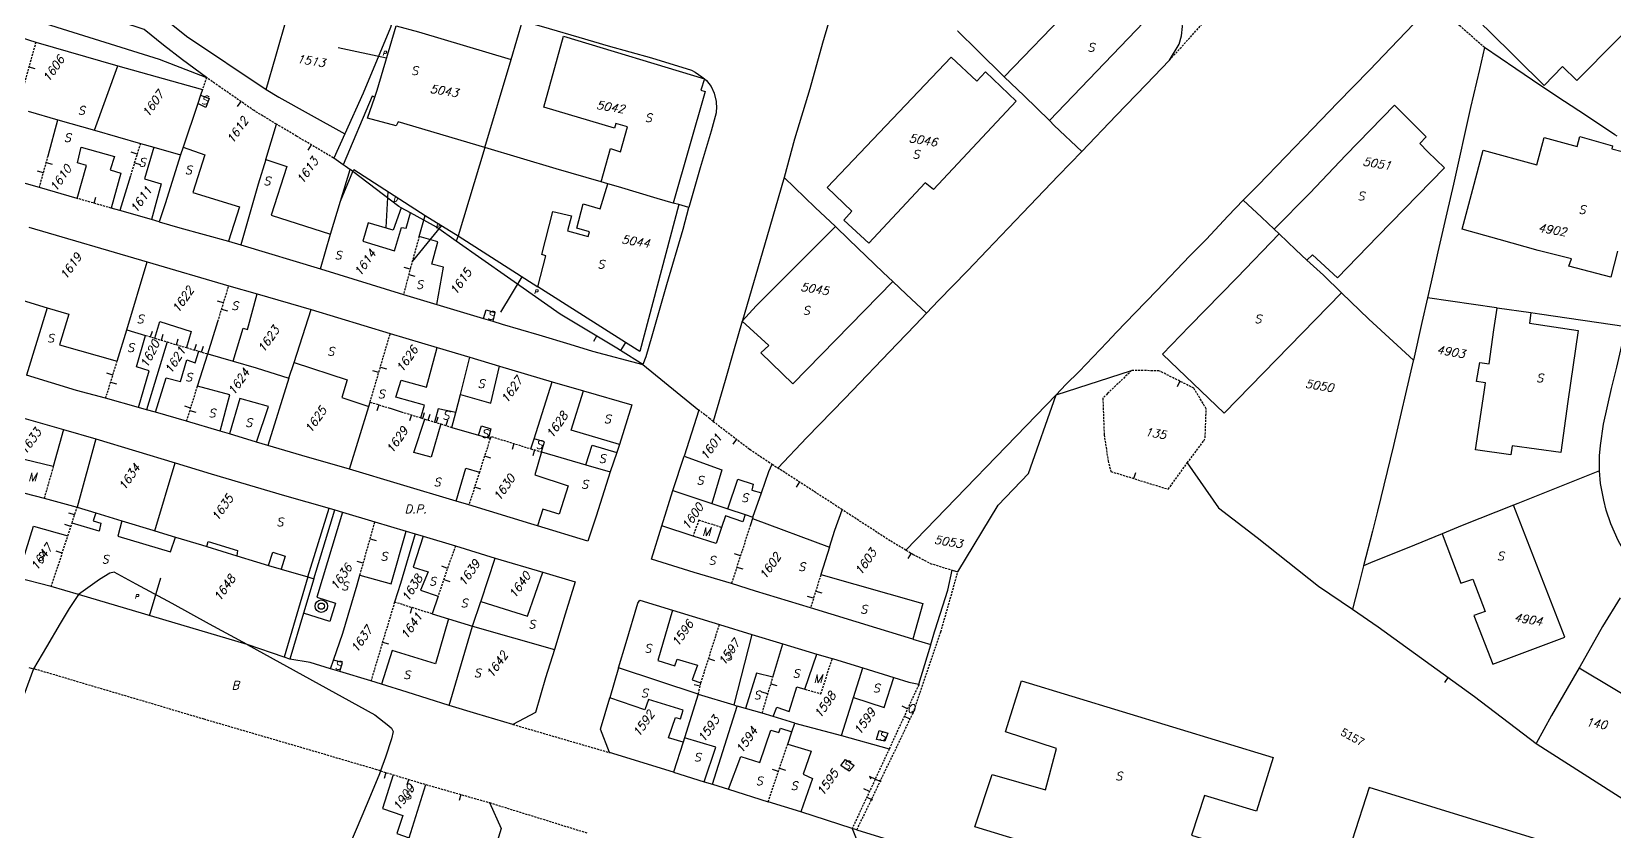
# Model space of a CAD drawing. Extents: x -334462 to -332769, y -29481 to -26664.
# Drawn here: x -333541.5 to -333351.2, y -28601.3 to -28505.1 of the extents above; entities that cross this region are included whole.
import ezdxf
from ezdxf.enums import TextEntityAlignment as Align

# ---------------------------------------------------------------- set-up
doc = ezdxf.new("R2010")
doc.units = 0
doc.header["$MEASUREMENT"] = 0
doc.linetypes.add('HIDDEN', pattern=[0.375, 0.25, -0.125])
for name, color, linetype in [('17', 7, 'CONTINUOUS'), ('18', 7, 'CONTINUOUS'), ('19', 7, 'CONTINUOUS'), ('DP$DIVIDING$LINE', 7, 'CONTINUOUS'), ('EASEMENT$BOUNDA$', 7, 'CONTINUOUS'), ('ENC$$ST$$A$$TEXT', 7, 'CONTINUOUS'), ('ENCRO$$AREA$TEXT', 7, 'CONTINUOUS'), ('ENCROACHED$WALL', 7, 'CONTINUOUS'), ('MAP$SHEET$BOUND$', 7, 'CONTINUOUS'), ('PARCEL$BOUNDARY', 7, 'CONTINUOUS'), ('PARCEL$NUMBER', 7, 'CONTINUOUS'), ('SECTION$$A$', 7, 'CONTINUOUS'), ('STATE', 7, 'CONTINUOUS'), ('STRUC$$FOOTPRINT', 7, 'CONTINUOUS')]:
    doc.layers.add(name, color=color, linetype=linetype)
doc.styles.add('ITALICT', font='ITALICT', dxfattribs={"height": 0.2})
doc.styles.add('TXT', font='TXT', dxfattribs={"height": 0.2})

# ---------------------------------------------------------------- blocks, each defined once
blk = doc.blocks.new('HOOK')
at = {"layer": '19', "color": 7, "linetype": 'Continuous'}
for p, q in [((0, 0.75), (-0.17, 0.5)), ((0, 0), (0, 0.75)), ((0, -0.75), (0, 0)), ((0.17, -0.5), (0, -0.75))]:
    blk.add_line(p, q, dxfattribs=at)
blk = doc.blocks.new('PUIT')
at = {"layer": 'STATE', "color": 7, "linetype": 'Continuous'}
for radius in [1.5, 0.75]:
    blk.add_circle((0, 0), radius, dxfattribs=at)

msp = doc.modelspace()

# ---------------------------------------------------------------- linework, layer by layer
at = {"layer": '17', "color": 5, "linetype": 'Continuous'}
for p, q in [((-333541.84, -28509.35), (-333541.12, -28509.55)), ((-333528.83, -28519.82), (-333529.55, -28519.6)), ((-333540.1, -28522.08), (-333540.82, -28521.88)), ((-333539.75, -28520.82), (-333539.03, -28521.02)), ((-333529.15, -28520.87), (-333528.43, -28521.08)), ((-333496, -28533.66), (-333496.72, -28533.48)), ((-333496.16, -28534.31), (-333495.44, -28534.5)), ((-333518.44, -28537.73), (-333519.15, -28537.51)), ((-333518.66, -28538.46), (-333517.95, -28538.69)), ((-333531.75, -28546.4), (-333532.47, -28546.17)), ((-333499.76, -28546.08), (-333500.48, -28545.87)), ((-333499.57, -28545.44), (-333498.85, -28545.66)), ((-333532.02, -28547.24), (-333531.3, -28547.47)), ((-333522.39, -28550.36), (-333523.1, -28550.13)), ((-333522.48, -28550.65), (-333521.76, -28550.87)), ((-333500.81, -28566.09), (-333500.09, -28566.29)), ((-333501.63, -28569.01), (-333502.35, -28568.8)), ((-333491.48, -28569.64), (-333492.19, -28569.39)), ((-333456.27, -28568.14), (-333456.98, -28567.91)), ((-333456.7, -28569.48), (-333455.99, -28569.71)), ((-333491.93, -28570.96), (-333491.22, -28571.2)), ((-333447.47, -28573.24), (-333448.19, -28573.02)), ((-333447.2, -28572.37), (-333446.49, -28572.59)), ((-333460.09, -28580.48), (-333459.37, -28580.71)), ((-333461.11, -28583.81), (-333461.84, -28583.64)), ((-333452.96, -28584.74), (-333453.68, -28584.52)), ((-333452.6, -28583.52), (-333451.88, -28583.73)), ((-333451.69, -28594.07), (-333452.41, -28593.83)), ((-333451.56, -28593.67), (-333450.85, -28593.91))]:
    msp.add_line(p, q, dxfattribs=at)
at = {"layer": '17', "color": 1, "linetype": 'Continuous'}
for p, q in [((-333473.56, -28541.71), (-333473.95, -28542.35)), ((-333536.34, -28563.22), (-333537.05, -28562.99)), ((-333536.79, -28564.61), (-333537.51, -28564.38))]:
    msp.add_line(p, q, dxfattribs=at)
at = {"layer": '17', "color": 30, "linetype": 'Continuous'}
msp.add_line((-333371.15, -28582.74), (-333371.59, -28583.35), dxfattribs=at)
at = {"layer": '18', "color": 1, "linetype": 'Continuous'}
for p, q in [((-333516.35, -28513.5), (-333516.78, -28514.12)), ((-333507.91, -28518.7), (-333508.29, -28519.35)), ((-333533.99, -28525.74), (-333533.79, -28525.02)), ((-333527.2, -28541.81), (-333526.98, -28541.1)), ((-333525.91, -28542.21), (-333525.69, -28541.49)), ((-333524.09, -28542.75), (-333523.88, -28542.03)), ((-333521.91, -28543.39), (-333521.7, -28542.67)), ((-333521.07, -28543.63), (-333520.86, -28542.92)), ((-333499.75, -28549.97), (-333499.98, -28550.69)), ((-333495.83, -28551.19), (-333496.05, -28551.9)), ((-333494.47, -28551.61), (-333494.25, -28550.89)), ((-333493.82, -28551.81), (-333493.6, -28551.09)), ((-333492.83, -28552.12), (-333492.61, -28551.4)), ((-333491.66, -28552.48), (-333491.44, -28551.76)), ((-333456.73, -28554.1), (-333457.19, -28554.7)), ((-333487.03, -28556.11), (-333486.32, -28556.34)), ((-333483.5, -28554.64), (-333483.72, -28555.36)), ((-333481.04, -28555.39), (-333481.25, -28556.11)), ((-333488.23, -28559.85), (-333487.51, -28560.08)), ((-333449.17, -28559.25), (-333449.58, -28559.88)), ((-333537.84, -28567.83), (-333538.56, -28567.59)), ((-333435.74, -28567.8), (-333436.12, -28568.45)), ((-333495.77, -28574.35), (-333495.99, -28575.07)), ((-333499.32, -28578.51), (-333498.6, -28578.73)), ((-333436.15, -28586.52), (-333436.83, -28586.2)), ((-333436.56, -28587.42), (-333435.88, -28587.73)), ((-333498.91, -28594.18), (-333499.13, -28594.9)), ((-333496.19, -28595.01), (-333496.4, -28595.72)), ((-333440.75, -28596.46), (-333441.43, -28596.15)), ((-333489.88, -28596.83), (-333490.09, -28597.56)), ((-333441.07, -28597.16), (-333440.39, -28597.48))]:
    msp.add_line(p, q, dxfattribs=at)
at = {"layer": '18', "color": 2, "linetype": 'Continuous'}
for p, q in [((-333403.4, -28547.14), (-333403.74, -28547.81)), ((-333408.95, -28558.84), (-333408.72, -28558.12))]:
    msp.add_line(p, q, dxfattribs=at)
at = {"layer": 'DP$DIVIDING$LINE', "color": 30, "linetype": 'HIDDEN'}
for p, q in [((-333404.66, -28508.53), (-333391.36, -28493.85)), ((-333483.63, -28588.4), (-333472.02, -28591.79)), ((-333486.45, -28597.81), (-333474.7, -28601.45))]:
    msp.add_line(p, q, dxfattribs=at)
at = {"layer": 'EASEMENT$BOUNDA$', "color": 3, "linetype": 'HIDDEN'}
msp.add_line((-333538.91, -28557.39), (-333540.01, -28561.21), dxfattribs=at)
for points in [[(-333458.53, -28564.72), (-333461.28, -28563.85), (-333461.95, -28565.76)], [(-333442.25, -28601.07), (-333435.5, -28587.03), (-333433.32, -28580.67), (-333432.16, -28577.28), (-333430.52, -28571.53), (-333430.13, -28570.04)], [(-333448.52, -28584.17), (-333446.58, -28584.71), (-333445.22, -28580.48)], [(-333499.54, -28593.98), (-333499.99, -28593.85), (-333520.76, -28587.78), (-333541.31, -28581.7)]]:
    msp.add_lwpolyline(points, dxfattribs=at)
at = {"layer": 'ENC$$ST$$A$$TEXT', "color": 1, "linetype": 'Continuous'}
for p, q in [((-333498.68, -28524.31), (-333498.92, -28528.67)), ((-333527.33, -28575.33), (-333525.99, -28570.79))]:
    msp.add_line(p, q, dxfattribs=at)
at = {"layer": 'ENCRO$$AREA$TEXT', "color": 5, "linetype": 'Continuous'}
for p, q in [((-333498.82, -28508.28), (-333504.63, -28507.03)), ((-333492.2, -28528.42), (-333495.76, -28532.76)), ((-333482.55, -28534.57), (-333485.14, -28538.83))]:
    msp.add_line(p, q, dxfattribs=at)
at = {"layer": 'ENCROACHED$WALL', "color": 5, "linetype": 'Continuous'}
for p, q in [((-333494.17, -28527.21), (-333490.23, -28529.64)), ((-333490.23, -28529.64), (-333480.63, -28535.79)), ((-333470.1, -28542.47), (-333470.68, -28543.45))]:
    msp.add_line(p, q, dxfattribs=at)
msp.add_lwpolyline([(-333500.25, -28512.97), (-333500.54, -28512.86), (-333504.03, -28521.12)], dxfattribs=at)
at = {"layer": 'MAP$SHEET$BOUND$', "color": 6, "linetype": 'Continuous'}
for p, q in [((-333468.02, -28545.13), (-333461.25, -28550.6)), ((-333442.81, -28600.9), (-333438.08, -28612.87))]:
    msp.add_line(p, q, dxfattribs=at)
msp.add_lwpolyline([(-333666.74, -28443.31), (-333630.64, -28454.35), (-333555.28, -28475.5), (-333556.29, -28478.77), (-333561.97, -28497.2), (-333559.42, -28498), (-333526.19, -28508.41), (-333520.49, -28510.61)], dxfattribs=at)
at = {"layer": 'PARCEL$BOUNDARY', "color": 7, "linetype": 'Continuous'}
for p, q in [((-333483.82, -28508.45), (-333482.49, -28503.79)), ((-333544.79, -28505.18), (-333541.01, -28506.36)), ((-333541.01, -28506.36), (-333531.13, -28509.23)), ((-333487, -28519.03), (-333483.82, -28508.45)), ((-333533.95, -28516.93), (-333531.13, -28509.23)), ((-333531.13, -28509.23), (-333520.95, -28512.04)), ((-333520.95, -28512.04), (-333521.19, -28512.75)), ((-333521.53, -28513.75), (-333523.29, -28519.01)), ((-333521.19, -28512.75), (-333521.53, -28513.75)), ((-333541.95, -28514.66), (-333538.35, -28515.71)), ((-333539.53, -28520.02), (-333538.35, -28515.71)), ((-333538.35, -28515.71), (-333533.95, -28516.93)), ((-333513.36, -28520.49), (-333512.08, -28516.22)), ((-333533.95, -28516.93), (-333528.44, -28518.54)), ((-333503.85, -28517.38), (-333505.15, -28520.33)), ((-333528.44, -28518.54), (-333526.81, -28519)), ((-333526.81, -28519), (-333523.6, -28519.92)), ((-333523.29, -28519.01), (-333523.6, -28519.92)), ((-333487, -28519.03), (-333490.23, -28529.64)), ((-333504.38, -28525.5), (-333503.22, -28521.69)), ((-333540.59, -28523.86), (-333544.99, -28522.6)), ((-333529.63, -28522.46), (-333530.89, -28526.62)), ((-333472.2, -28523.41), (-333473.01, -28523.18)), ((-333536.03, -28525.16), (-333540.59, -28523.86)), ((-333505.55, -28529.46), (-333504.38, -28525.5)), ((-333463.69, -28525.9), (-333464.35, -28525.72)), ((-333530.89, -28526.62), (-333531.96, -28526.32)), ((-333527.09, -28527.7), (-333530.89, -28526.62)), ((-333494.36, -28527.76), (-333495.95, -28526.88)), ((-333462.49, -28526.23), (-333463.69, -28525.9)), ((-333541.85, -28528.61), (-333527.61, -28532.77)), ((-333526.18, -28527.96), (-333527.09, -28527.7)), ((-333506.79, -28533.61), (-333505.55, -28529.46)), ((-333494.9, -28529.72), (-333494.36, -28527.76)), ((-333391.46, -28529.43), (-333392.05, -28528.87)), ((-333517.84, -28530.31), (-333516.35, -28530.72)), ((-333516.35, -28530.72), (-333506.79, -28533.61)), ((-333490.23, -28529.64), (-333490.45, -28530.28)), ((-333530.05, -28540.94), (-333527.61, -28532.77)), ((-333527.61, -28532.77), (-333517.8, -28535.66)), ((-333506.79, -28533.61), (-333496.78, -28536.7)), ((-333517.8, -28535.66), (-333514.38, -28536.64)), ((-333514.38, -28536.64), (-333507.9, -28538.5)), ((-333496.78, -28536.7), (-333492.78, -28537.9)), ((-333542.67, -28537.38), (-333539.64, -28538.32)), ((-333539.64, -28538.32), (-333542.12, -28546.42)), ((-333509.95, -28544.88), (-333507.9, -28538.5)), ((-333507.9, -28538.5), (-333498.38, -28541.4)), ((-333492.78, -28537.9), (-333487.15, -28539.6)), ((-333361.18, -28538.93), (-333365.25, -28538.34)), ((-333531.22, -28544.71), (-333530.05, -28540.94)), ((-333530.05, -28540.94), (-333527.82, -28541.62)), ((-333520.33, -28543.85), (-333519.12, -28539.94)), ((-333487.15, -28539.6), (-333486.04, -28539.93)), ((-333525.2, -28542.42), (-333527.69, -28550.56)), ((-333498.38, -28541.4), (-333492.72, -28543.08)), ((-333521.56, -28547.74), (-333520.33, -28543.85)), ((-333520.33, -28543.85), (-333517.27, -28544.74)), ((-333492.72, -28543.08), (-333488.81, -28544.24)), ((-333489.95, -28548.73), (-333488.81, -28544.24)), ((-333488.81, -28544.24), (-333485.23, -28545.32)), ((-333510.57, -28546.78), (-333509.95, -28544.88)), ((-333485.23, -28545.32), (-333478.91, -28547.21)), ((-333510.57, -28546.78), (-333513.12, -28554.85)), ((-333481.09, -28554.05), (-333478.91, -28547.21)), ((-333478.91, -28547.21), (-333475.12, -28548.31)), ((-333528.68, -28550.29), (-333532.62, -28549.19)), ((-333527.69, -28550.56), (-333528.68, -28550.29)), ((-333503.3, -28557.71), (-333500.96, -28550.16)), ((-333500.96, -28550.16), (-333500.81, -28549.65)), ((-333498.4, -28550.39), (-333497.06, -28550.81)), ((-333490.51, -28550.9), (-333489.95, -28548.73)), ((-333418.27, -28548.77), (-333436.35, -28567.45)), ((-333543.58, -28551.26), (-333537.67, -28552.95)), ((-333526.6, -28550.87), (-333527.69, -28550.56)), ((-333522.88, -28551.92), (-333526.6, -28550.87)), ((-333518.84, -28553.13), (-333522.88, -28551.92)), ((-333490.96, -28552.69), (-333490.51, -28550.9)), ((-333461.25, -28550.6), (-333463.04, -28556.14)), ((-333537.67, -28552.95), (-333533.78, -28554.06)), ((-333533.78, -28554.06), (-333536.03, -28562.27)), ((-333533.78, -28554.06), (-333524.27, -28556.96)), ((-333517.72, -28553.47), (-333518.84, -28553.13)), ((-333514.47, -28554.45), (-333517.72, -28553.47)), ((-333490.96, -28552.69), (-333487.75, -28553.62)), ((-333487.75, -28553.62), (-333486.56, -28553.96)), ((-333486.56, -28553.96), (-333486.36, -28554.02)), ((-333481.48, -28555.26), (-333481.09, -28554.05)), ((-333513.12, -28554.85), (-333514.47, -28554.45)), ((-333480.18, -28555.64), (-333474.86, -28557.19)), ((-333471.12, -28555.7), (-333471.94, -28558.04)), ((-333470.82, -28554.73), (-333471.12, -28555.7)), ((-333464.38, -28560.28), (-333463.04, -28556.14)), ((-333526.69, -28565.13), (-333524.27, -28556.96)), ((-333474.86, -28557.19), (-333471.94, -28558.04)), ((-333543.56, -28560.26), (-333540.01, -28561.21)), ((-333540.01, -28561.21), (-333536.03, -28562.27)), ((-333488.92, -28562), (-333490.44, -28561.55)), ((-333465.71, -28564.53), (-333464.38, -28560.28)), ((-333464.38, -28560.28), (-333459.71, -28561.84)), ((-333459.71, -28561.84), (-333457.77, -28562.49)), ((-333454.76, -28563.49), (-333453.74, -28560.56)), ((-333536.03, -28562.27), (-333533.8, -28562.95)), ((-333533.8, -28562.95), (-333530.67, -28563.91)), ((-333507.59, -28570.88), (-333505.04, -28562.59)), ((-333505.74, -28562.39), (-333505.04, -28562.59)), ((-333505.04, -28562.59), (-333504.12, -28562.87)), ((-333504.12, -28562.87), (-333500.23, -28564.06)), ((-333457.77, -28562.49), (-333455.71, -28563.18)), ((-333455.71, -28563.18), (-333454.76, -28563.49)), ((-333454.82, -28563.65), (-333455.06, -28564.42)), ((-333454.76, -28563.49), (-333454.82, -28563.65)), ((-333526.69, -28565.13), (-333524.23, -28565.87)), ((-333500.23, -28564.06), (-333496.45, -28565.17)), ((-333496.45, -28565.17), (-333495.37, -28565.49)), ((-333495.37, -28565.49), (-333494.43, -28565.77)), ((-333520.44, -28567.01), (-333516.82, -28568.14)), ((-333494.43, -28565.77), (-333490.55, -28566.92)), ((-333490.55, -28566.92), (-333485.76, -28568.41)), ((-333445.55, -28567.08), (-333446.58, -28570.37)), ((-333513.03, -28569.29), (-333511.49, -28569.74)), ((-333485.76, -28568.41), (-333480.05, -28570.1)), ((-333539.15, -28571.81), (-333543.2, -28570.77)), ((-333511.49, -28569.74), (-333508.31, -28570.67)), ((-333507.59, -28570.88), (-333508.83, -28575.03)), ((-333508.31, -28570.67), (-333507.59, -28570.88)), ((-333535.88, -28572.79), (-333539.15, -28571.81)), ((-333492.63, -28573), (-333493.35, -28575.11)), ((-333508.83, -28575.03), (-333510.48, -28580.54)), ((-333493.35, -28575.11), (-333491.37, -28575.72)), ((-333488.49, -28576.6), (-333487.48, -28573.63)), ((-333464.45, -28574.66), (-333458.79, -28576.39)), ((-333491.37, -28575.72), (-333488.49, -28576.6)), ((-333488.49, -28576.6), (-333478.64, -28579.41)), ((-333458.79, -28576.39), (-333454.88, -28577.59)), ((-333511.15, -28580.31), (-333515.6, -28578.8)), ((-333454.88, -28577.59), (-333451.18, -28578.73)), ((-333452.37, -28582.73), (-333451.18, -28578.73)), ((-333451.18, -28578.73), (-333447.07, -28579.94)), ((-333435.52, -28578.15), (-333433.38, -28578.81)), ((-333510.48, -28580.54), (-333511.15, -28580.31)), ((-333505.57, -28581.71), (-333505.2, -28580.67)), ((-333541.86, -28581.55), (-333541.31, -28581.7)), ((-333504.45, -28582.05), (-333505.57, -28581.71)), ((-333500.7, -28583.18), (-333504.45, -28582.05)), ((-333470.91, -28581.61), (-333471.99, -28585.21)), ((-333461.34, -28584.75), (-333470.91, -28581.61)), ((-333442.67, -28585.17), (-333441.55, -28581.59)), ((-333441.55, -28581.59), (-333437.83, -28582.75)), ((-333499.44, -28583.58), (-333500.7, -28583.18)), ((-333461.34, -28584.75), (-333463.01, -28590.01)), ((-333461.34, -28584.75), (-333457.07, -28586.05)), ((-333459.64, -28595.59), (-333456.65, -28586.19)), ((-333457.07, -28586.05), (-333456.65, -28586.19)), ((-333455.64, -28586.48), (-333456.65, -28586.19)), ((-333453.65, -28587.06), (-333455.64, -28586.48)), ((-333444.09, -28589.72), (-333442.67, -28585.17)), ((-333452.32, -28587.46), (-333453.65, -28587.06)), ((-333449.72, -28588.24), (-333452.32, -28587.46)), ((-333450.07, -28589.29), (-333449.72, -28588.24)), ((-333449.72, -28588.24), (-333444.09, -28589.72)), ((-333463.01, -28590.01), (-333463.17, -28590.53)), ((-333450.58, -28590.76), (-333450.07, -28589.29)), ((-333444.09, -28589.72), (-333438.37, -28591.34)), ((-333464.32, -28594.13), (-333472.02, -28591.79)), ((-333463.17, -28590.53), (-333464.32, -28594.13)), ((-333464.32, -28594.13), (-333460.64, -28595.32)), ((-333496.11, -28602.03), (-333494.1, -28595.63)), ((-333460.64, -28595.32), (-333459.64, -28595.59)), ((-333459.64, -28595.59), (-333457.7, -28596.19)), ((-333457.7, -28596.19), (-333452.91, -28597.7)), ((-333448.99, -28598.91), (-333452.91, -28597.7)), ((-333442.81, -28600.9), (-333448.99, -28598.91)), ((-333442.25, -28601.07), (-333442.81, -28600.9))]:
    msp.add_line(p, q, dxfattribs=at)
at = {"layer": 'PARCEL$BOUNDARY', "color": 2, "linetype": 'HIDDEN'}
for p, q in [((-333541.01, -28506.36), (-333543.22, -28514.28)), ((-333520.49, -28510.61), (-333520.95, -28512.04)), ((-333540.59, -28523.86), (-333539.53, -28520.02)), ((-333528.44, -28518.54), (-333529.63, -28522.46)), ((-333531.96, -28526.32), (-333536.03, -28525.16)), ((-333519.12, -28539.94), (-333517.8, -28535.66)), ((-333527.82, -28541.62), (-333526.69, -28541.97)), ((-333526.69, -28541.97), (-333525.2, -28542.42)), ((-333525.2, -28542.42), (-333522.88, -28543.1)), ((-333500.81, -28549.65), (-333498.38, -28541.4)), ((-333532.62, -28549.19), (-333531.22, -28544.71)), ((-333522.88, -28543.1), (-333521.4, -28543.54)), ((-333521.4, -28543.54), (-333520.33, -28543.85)), ((-333522.88, -28551.92), (-333521.56, -28547.74)), ((-333500.81, -28549.65), (-333498.4, -28550.39)), ((-333497.06, -28550.81), (-333494.7, -28551.54)), ((-333494.7, -28551.54), (-333494.21, -28551.69)), ((-333494.21, -28551.69), (-333493.08, -28552.04)), ((-333493.08, -28552.04), (-333492.3, -28552.28)), ((-333492.3, -28552.28), (-333490.96, -28552.69)), ((-333486.36, -28554.02), (-333487.66, -28558.08)), ((-333481.48, -28555.26), (-333480.18, -28555.64)), ((-333487.66, -28558.08), (-333488.92, -28562)), ((-333536.66, -28564.2), (-333536.03, -28562.27)), ((-333539.15, -28571.81), (-333537.15, -28565.71)), ((-333537.15, -28565.71), (-333536.66, -28564.2)), ((-333501.33, -28567.94), (-333500.23, -28564.06)), ((-333455.06, -28564.42), (-333457.34, -28571.46)), ((-333490.55, -28566.92), (-333492.63, -28573)), ((-333502.03, -28570.44), (-333501.33, -28567.94)), ((-333493.35, -28575.11), (-333497.86, -28573.7)), ((-333461.02, -28583.41), (-333458.79, -28576.39)), ((-333453.65, -28587.06), (-333452.37, -28582.73)), ((-333461.34, -28584.75), (-333461.02, -28583.41)), ((-333452.91, -28597.7), (-333450.58, -28590.76)), ((-333499.54, -28593.98), (-333498.05, -28594.45)), ((-333498.05, -28594.45), (-333494.1, -28595.63)), ((-333494.1, -28595.63), (-333486.45, -28597.81))]:
    msp.add_line(p, q, dxfattribs=at)
at = {"layer": 'PARCEL$BOUNDARY', "color": 7, "linetype": 'Continuous'}
for points in [[(-333442.46, -28493.13), (-333442.51, -28493.28), (-333443.12, -28495.34), (-333444.74, -28500.87), (-333446.38, -28506.47), (-333447.93, -28511.98), (-333449.77, -28518.04), (-333451, -28522.66)], [(-333532.22, -28498.22), (-333527.59, -28501.86), (-333522.9, -28505.66), (-333513.3, -28512.04)], [(-333513.3, -28512.04), (-333512.14, -28508.07), (-333510.74, -28503.18), (-333509.87, -28500.11)], [(-333404.66, -28508.53), (-333403.49, -28506.62), (-333403.23, -28505.62), (-333403.11, -28504.47), (-333403.24, -28503.2), (-333403.48, -28502.29), (-333403.84, -28501.49), (-333404.53, -28500.58)], [(-333372.88, -28501.68), (-333375.31, -28504.21), (-333378.05, -28507.03), (-333380.59, -28509.72), (-333384.46, -28513.67), (-333387.42, -28516.75), (-333390.65, -28520.1), (-333393.99, -28523.56), (-333395.81, -28525.38)], [(-333520.49, -28510.61), (-333523.39, -28508.51), (-333525.65, -28506.74), (-333527.98, -28504.85), (-333530.77, -28503.91), (-333533.55, -28503.12)], [(-333498.08, -28503.63), (-333498.35, -28504.6), (-333501.66, -28512.5), (-333503.85, -28517.38)], [(-333482.49, -28503.79), (-333479.27, -28504.72), (-333475.72, -28505.75), (-333472.16, -28506.79), (-333466.97, -28508.27), (-333462.13, -28509.74), (-333461.7, -28509.96), (-333460.91, -28510.52), (-333460.6, -28510.76)], [(-333424.53, -28510.52), (-333427.76, -28507.39), (-333430.13, -28505.06), (-333430.16, -28505.03)], [(-333415.2, -28519.53), (-333411.08, -28515.2), (-333407.46, -28511.47), (-333404.66, -28508.53)], [(-333366.78, -28507.02), (-333367.38, -28509.67), (-333368.44, -28514.23), (-333370.48, -28523.43), (-333371.29, -28526.89), (-333372.37, -28531.59), (-333373.19, -28535.18), (-333373.62, -28537.11)], [(-333350.82, -28517.68), (-333351.09, -28517.5), (-333354.64, -28515.13), (-333357.14, -28513.49), (-333360, -28511.61), (-333363.01, -28509.56), (-333366.78, -28507.02)], [(-333419.11, -28515.8), (-333422.15, -28512.84), (-333424.53, -28510.52)], [(-333513.3, -28512.04), (-333511.79, -28512.98), (-333508.27, -28514.96), (-333503.85, -28517.38)], [(-333460.6, -28510.76), (-333460.36, -28510.96), (-333459.8, -28511.7), (-333459.44, -28512.52), (-333459.19, -28513.52), (-333459.14, -28514.36), (-333459.17, -28514.62), (-333459.19, -28514.86), (-333459.78, -28517.06), (-333461.12, -28521.47), (-333462.49, -28526.23)], [(-333415.2, -28519.53), (-333418.51, -28516.39), (-333419.11, -28515.8)], [(-333523.6, -28519.92), (-333525.47, -28525.79), (-333526.18, -28527.96)], [(-333473.01, -28523.18), (-333478.41, -28521.61), (-333487, -28519.03)], [(-333415.2, -28519.53), (-333418.02, -28522.42), (-333421.46, -28526.02), (-333424.05, -28528.75), (-333426.59, -28531.38), (-333428.97, -28533.87), (-333432.43, -28537.45), (-333433.88, -28538.95)], [(-333513.36, -28520.49), (-333514.25, -28523.44), (-333516.35, -28530.72)], [(-333497.07, -28526.27), (-333497.35, -28526.11), (-333502.9, -28521.92)], [(-333464.35, -28525.72), (-333466.28, -28525.18), (-333470.92, -28523.78), (-333472.2, -28523.41)], [(-333451, -28522.66), (-333453.09, -28529.8), (-333456.02, -28539.82), (-333456.05, -28539.91)], [(-333451, -28522.66), (-333447.26, -28526.24), (-333444.84, -28528.54)], [(-333395.81, -28525.38), (-333397.61, -28527.26), (-333400.25, -28530.08), (-333402.23, -28532.05), (-333406.18, -28536.23), (-333408.78, -28538.92), (-333411.02, -28541.23), (-333412.15, -28542.43), (-333415.53, -28545.97), (-333417.11, -28547.54), (-333418.27, -28548.77)], [(-333392.05, -28528.87), (-333393.59, -28527.41), (-333395.81, -28525.38)], [(-333462.49, -28526.23), (-333462.51, -28526.3), (-333463.2, -28528.9), (-333465.14, -28535.53), (-333466.93, -28541.72), (-333467.63, -28544.19), (-333468.02, -28545.13)], [(-333526.18, -28527.96), (-333523.69, -28528.68), (-333517.84, -28530.31)], [(-333444.84, -28528.54), (-333443.22, -28530.08), (-333439.09, -28534.08), (-333437.94, -28535.15)], [(-333388.15, -28532.59), (-333389.45, -28531.33), (-333391.46, -28529.43)], [(-333383.97, -28536.49), (-333386.14, -28534.39), (-333388.15, -28532.59)], [(-333437.94, -28535.15), (-333436.32, -28536.67), (-333433.88, -28538.95)], [(-333375.32, -28544.62), (-333380.68, -28539.67), (-333383.97, -28536.49)], [(-333373.62, -28537.11), (-333374.3, -28540.08), (-333375.32, -28544.62)], [(-333365.25, -28538.34), (-333365.31, -28538.33), (-333373.62, -28537.11)], [(-333451.75, -28557.58), (-333448.28, -28553.9), (-333443.72, -28549.2), (-333437.4, -28542.63), (-333435.22, -28540.34), (-333433.88, -28538.95)], [(-333349.72, -28540.61), (-333360.17, -28539.08), (-333361.18, -28538.93)], [(-333486.04, -28539.93), (-333484.93, -28540.27), (-333480.5, -28541.54), (-333476.79, -28542.68), (-333474.07, -28543.51), (-333468.02, -28545.13)], [(-333456.05, -28539.91), (-333457.09, -28543.54), (-333458.09, -28547.04), (-333459.54, -28551.96)], [(-333352.94, -28557.93), (-333352.93, -28556.1), (-333352.81, -28554.87), (-333352.44, -28552.3), (-333351.48, -28548.03), (-333350.87, -28545.43), (-333349.72, -28540.61)], [(-333517.27, -28544.74), (-333514.53, -28545.53), (-333510.57, -28546.78)], [(-333375.32, -28544.62), (-333375.33, -28544.67), (-333377.72, -28554.85), (-333379.62, -28562.77), (-333380.23, -28565.15), (-333381.32, -28569.33)], [(-333532.62, -28549.19), (-333536.11, -28548.25), (-333542.12, -28546.42)], [(-333475.12, -28548.31), (-333469.34, -28549.99), (-333470.82, -28554.73)], [(-333503.3, -28557.71), (-333509.02, -28556.06), (-333513.12, -28554.85)], [(-333524.27, -28556.96), (-333519.92, -28558.27), (-333511.09, -28560.87), (-333505.74, -28562.39)], [(-333490.44, -28561.55), (-333497.16, -28559.56), (-333503.3, -28557.71)], [(-333471.94, -28558.04), (-333473.6, -28563.37), (-333474.61, -28566.38), (-333480.68, -28564.53)], [(-333453.74, -28560.56), (-333452.85, -28557.98), (-333452.46, -28557.11)], [(-333352.94, -28557.93), (-333362.78, -28561.85), (-333363.29, -28562.05)], [(-333347.55, -28571.01), (-333348.74, -28569.44), (-333349.95, -28567.64), (-333350.7, -28566.3), (-333351.57, -28564.27), (-333352.13, -28562.66), (-333352.41, -28561.43), (-333352.82, -28559.44), (-333352.94, -28557.93)], [(-333480.68, -28564.53), (-333481.46, -28564.29), (-333488.92, -28562)], [(-333445.55, -28567.08), (-333444.91, -28565.05), (-333444.02, -28562.59)], [(-333363.29, -28562.05), (-333369.44, -28564.5), (-333371.88, -28565.49)], [(-333530.67, -28563.91), (-333526.92, -28565.06), (-333526.69, -28565.13)], [(-333495.37, -28565.49), (-333497.16, -28571.47), (-333497.86, -28573.7)], [(-333457.34, -28571.46), (-333461.82, -28570.15), (-333466.96, -28568.54), (-333465.71, -28564.53)], [(-333371.88, -28565.49), (-333376.09, -28567.21), (-333380.21, -28568.86), (-333381.32, -28569.33)], [(-333524.23, -28565.87), (-333521.07, -28566.82), (-333520.44, -28567.01)], [(-333516.82, -28568.14), (-333514.46, -28568.87), (-333513.03, -28569.29)], [(-333487.48, -28573.63), (-333487.44, -28573.53), (-333485.76, -28568.41)], [(-333381.32, -28569.33), (-333382.01, -28572.08), (-333382.66, -28574.56)], [(-333515.6, -28578.8), (-333520.13, -28576.36), (-333524.62, -28573.88), (-333528.96, -28571.53), (-333531.58, -28570.1), (-333532.12, -28570.2), (-333533.35, -28570.97), (-333535.88, -28572.79)], [(-333505.2, -28580.67), (-333504.08, -28577.44), (-333502.36, -28571.6), (-333502.03, -28570.44)], [(-333480.05, -28570.1), (-333476.16, -28571.26), (-333477.36, -28575.15), (-333478.64, -28579.41)], [(-333535.88, -28572.79), (-333536.99, -28574.48), (-333538.08, -28576.28), (-333539.72, -28579.08), (-333541.31, -28581.7)], [(-333447.83, -28574.38), (-333454.47, -28572.38), (-333457.34, -28571.46)], [(-333350.44, -28573.18), (-333352.59, -28576.64), (-333355.3, -28581.46), (-333355.39, -28581.61)], [(-333470.91, -28581.61), (-333470, -28578.54), (-333468.59, -28573.84), (-333468.37, -28573.46), (-333464.45, -28574.66)], [(-333435.52, -28578.15), (-333439.87, -28576.83), (-333447.83, -28574.38)], [(-333491.3, -28586.11), (-333489.22, -28579.04), (-333488.49, -28576.6)], [(-333515.6, -28578.8), (-333500.24, -28587.24), (-333498.57, -28588.56), (-333498.22, -28588.85), (-333498.04, -28589.24), (-333498.22, -28590.14), (-333498.95, -28592.34), (-333499.54, -28593.98)], [(-333505.57, -28581.71), (-333508.03, -28580.96), (-333510.48, -28580.54)], [(-333478.64, -28579.41), (-333479.71, -28582.81), (-333480.91, -28586.97), (-333483.63, -28588.4)], [(-333447.07, -28579.94), (-333445.23, -28580.48), (-333445.22, -28580.48)], [(-333445.22, -28580.48), (-333445.07, -28580.53), (-333441.55, -28581.59)], [(-333541.31, -28581.7), (-333543.35, -28587.28), (-333544.89, -28591.36)], [(-333437.83, -28582.75), (-333435.99, -28583.33), (-333434.8, -28583.56)], [(-333355.39, -28581.61), (-333358.7, -28587.35), (-333360.54, -28590.69)], [(-333491.3, -28586.11), (-333496.33, -28584.54), (-333499.44, -28583.58)], [(-333483.63, -28588.4), (-333487.95, -28587.12), (-333491.3, -28586.11)], [(-333472.02, -28591.79), (-333473.08, -28588.96), (-333471.99, -28585.21)], [(-333499.54, -28593.98), (-333499.68, -28594.35), (-333500.74, -28596.93), (-333501.8, -28599.44), (-333503.41, -28603.2)], [(-333486.45, -28597.81), (-333485.03, -28600.91), (-333486.14, -28604.43), (-333487.24, -28608.16)], [(-333442.25, -28601.07), (-333422.63, -28607.12), (-333393.19, -28616.3), (-333363.22, -28625.51), (-333359.55, -28626.6)]]:
    msp.add_lwpolyline(points, dxfattribs=at)
at = {"layer": 'PARCEL$BOUNDARY', "color": 2, "linetype": 'HIDDEN'}
for points in [[(-333366.78, -28507.02), (-333369.71, -28504.44), (-333372.04, -28502.38), (-333372.88, -28501.68)], [(-333494.9, -28529.72), (-333495.94, -28533.45), (-333496.78, -28536.7)], [(-333402.52, -28556.96), (-333400.51, -28554.29), (-333400.37, -28553.91), (-333400.24, -28550.44), (-333401.73, -28547.97), (-333405.93, -28545.88), (-333409.21, -28545.85)], [(-333486.36, -28554.02), (-333486.2, -28553.8), (-333481.48, -28555.26)], [(-333446.58, -28570.37), (-333446.6, -28570.44), (-333447.83, -28574.38)], [(-333497.86, -28573.7), (-333499.37, -28578.7), (-333500.7, -28583.18)]]:
    msp.add_lwpolyline(points, dxfattribs=at)
at = {"layer": 'SECTION$$A$', "color": 7, "linetype": 'Continuous'}
for p, q in [((-333504.03, -28521.12), (-333505.15, -28520.33)), ((-333502.9, -28521.92), (-333503.22, -28521.69)), ((-333495.95, -28526.88), (-333497.07, -28526.27)), ((-333468.02, -28545.13), (-333470.68, -28543.45)), ((-333418.27, -28548.77), (-333409.21, -28545.85)), ((-333430.81, -28569.86), (-333430.13, -28570.04))]:
    msp.add_line(p, q, dxfattribs=at)
at = {"layer": 'SECTION$$A$', "color": 2, "linetype": 'HIDDEN'}
for p in [(-333452.46, -28557.11), (-333444.02, -28562.59)]:
    msp.add_line(p, (-333451.75, -28557.58), dxfattribs=at)
for points in [[(-333512.08, -28516.22), (-333514.77, -28514.6), (-333518.85, -28511.77), (-333520.49, -28510.61)], [(-333505.15, -28520.33), (-333505.23, -28520.28), (-333509.66, -28517.67), (-333512.08, -28516.22)], [(-333409.21, -28545.85), (-333412.12, -28548.62), (-333412.67, -28549.19), (-333412.52, -28553.6), (-333412.04, -28556.69), (-333411.71, -28557.99), (-333404.8, -28560.12), (-333402.52, -28556.96)], [(-333459.54, -28551.96), (-333459.97, -28551.63), (-333461.25, -28550.6)], [(-333459.54, -28551.96), (-333455.13, -28555.32), (-333452.89, -28556.83), (-333452.46, -28557.11)], [(-333436.35, -28567.45), (-333438.26, -28566.33), (-333444.02, -28562.59)], [(-333436.35, -28567.45), (-333435.48, -28567.96), (-333433.43, -28569.04), (-333430.81, -28569.86)], [(-333434.8, -28583.56), (-333434.82, -28583.63), (-333438.37, -28591.34)], [(-333438.37, -28591.34), (-333438.97, -28592.65), (-333442.81, -28600.9)]]:
    msp.add_lwpolyline(points, dxfattribs=at)
at = {"layer": 'SECTION$$A$', "color": 7, "linetype": 'Continuous'}
for points in [[(-333503.22, -28521.69), (-333503.26, -28521.66), (-333503.79, -28521.29), (-333504.03, -28521.12)], [(-333490.45, -28530.28), (-333492.82, -28528.61), (-333494.36, -28527.76)], [(-333470.68, -28543.45), (-333471.12, -28543.17), (-333477.96, -28539.08), (-333484.27, -28534.62), (-333490.45, -28530.28)], [(-333430.13, -28570.04), (-333425.28, -28562.05), (-333421.6, -28558.24), (-333418.27, -28548.77)], [(-333402.52, -28556.96), (-333398.78, -28562.38), (-333394.1, -28565.93), (-333386.73, -28571.79), (-333382.66, -28574.56)], [(-333433.38, -28578.81), (-333432.94, -28577.26), (-333432.86, -28577.02), (-333431.31, -28572.28), (-333430.81, -28569.86)], [(-333382.66, -28574.56), (-333379.55, -28576.67), (-333367.98, -28585.03), (-333360.54, -28590.69)], [(-333434.8, -28583.56), (-333433.38, -28578.84), (-333433.38, -28578.81)], [(-333360.54, -28590.69), (-333360.44, -28590.76), (-333349.55, -28597.7)]]:
    msp.add_lwpolyline(points, dxfattribs=at)
at = {"layer": 'STRUC$$FOOTPRINT', "color": 1, "linetype": 'Continuous'}
for p, q in [((-333404.53, -28500.58), (-333419.11, -28515.8)), ((-333504.38, -28525.5), (-333502.9, -28521.92)), ((-333494.36, -28527.76), (-333494.17, -28527.21)), ((-333440.83, -28530.54), (-333443.84, -28527.76)), ((-333470.1, -28542.47), (-333480.63, -28535.79)), ((-333537.67, -28552.95), (-333538.91, -28557.39)), ((-333508.31, -28570.67), (-333505.74, -28562.39)), ((-333454.82, -28563.65), (-333445.55, -28567.08)), ((-333461.95, -28565.76), (-333465.71, -28564.53)), ((-333508.31, -28570.67), (-333511.15, -28580.31)), ((-333515.6, -28578.8), (-333535.88, -28572.79)), ((-333454.88, -28577.59), (-333457.07, -28586.05)), ((-333448.52, -28584.17), (-333447.07, -28579.94)), ((-333355.39, -28581.61), (-333344.26, -28588.27)), ((-333422.44, -28583.17), (-333392.18, -28592.4)), ((-333438.9, -28590.43), (-333439.9, -28590.2)), ((-333443.62, -28592.62), (-333442.59, -28593.34)), ((-333380.66, -28595.99), (-333382.69, -28602.34))]:
    msp.add_line(p, q, dxfattribs=at)
for points in [[(-333366.96, -28504.33), (-333366.31, -28504.94), (-333359.59, -28511.59), (-333357.4, -28509.29), (-333355.67, -28510.98), (-333346.06, -28501.25), (-333347.83, -28499.62), (-333345.69, -28497.35), (-333353.15, -28490.16), (-333365.92, -28503.26)], [(-333424.53, -28510.52), (-333416.58, -28502.27), (-333410.04, -28495.44)], [(-333500.25, -28512.97), (-333499.97, -28512.15), (-333497.67, -28504.41)], [(-333497.67, -28504.41), (-333494.97, -28505.14), (-333483.82, -28508.45)], [(-333473.01, -28523.18), (-333471.89, -28519.16), (-333470.68, -28519.55), (-333469.84, -28516.55), (-333471.25, -28516.13), (-333471.42, -28516.7), (-333479.92, -28514.18), (-333477.54, -28505.64), (-333460.6, -28510.76)], [(-333443.84, -28527.76), (-333442.88, -28526.69), (-333445.83, -28523.86), (-333430.91, -28508.18), (-333427.84, -28511.07), (-333426.79, -28509.94), (-333423.09, -28513.48), (-333433.04, -28524.09), (-333434.03, -28523.28), (-333440.83, -28530.54)], [(-333460.6, -28510.76), (-333461.03, -28512.13), (-333460.52, -28512.29), (-333464.35, -28525.72)], [(-333521.19, -28512.75), (-333520.15, -28513.15), (-333520.55, -28514.21), (-333521.53, -28513.75)], [(-333487, -28519.03), (-333497.45, -28515.95), (-333497.67, -28516.44), (-333501.11, -28515.5), (-333500.25, -28512.97)], [(-333392.05, -28528.87), (-333387.79, -28524.51), (-333383.44, -28519.97), (-333377.61, -28513.95), (-333373.8, -28517.75), (-333374.54, -28518.55), (-333373.6, -28519.56), (-333371.58, -28521.47), (-333379.61, -28529.71), (-333384.47, -28534.7), (-333387.46, -28531.93), (-333388.15, -28532.59)], [(-333350.79, -28531.51), (-333351.59, -28534.63), (-333356.63, -28533.3), (-333356.31, -28532.43), (-333360.31, -28531.42), (-333365, -28530.11), (-333369.46, -28528.87), (-333368.18, -28524.04), (-333366.91, -28519.34), (-333360.46, -28521.11), (-333359.58, -28517.83), (-333355.61, -28518.92), (-333355.29, -28517.72), (-333351.39, -28518.83), (-333351.45, -28519.19), (-333347.71, -28520.15)], [(-333536.03, -28525.16), (-333534.93, -28521.18), (-333536, -28520.88), (-333535.54, -28519.01), (-333531.53, -28520.11), (-333532.07, -28521.71), (-333530.77, -28522.14), (-333531.96, -28526.32)], [(-333526.81, -28519), (-333527.93, -28522.82), (-333525.94, -28523.39), (-333527.09, -28527.7)], [(-333523.29, -28519.01), (-333520.69, -28519.93), (-333522.11, -28524.43), (-333516.52, -28526.18), (-333517.84, -28530.31)], [(-333513.36, -28520.49), (-333510.84, -28521.32), (-333512.7, -28527.17), (-333505.55, -28529.46)], [(-333502.9, -28521.92), (-333502.9, -28521.9), (-333502.78, -28521.68), (-333494.17, -28527.21)], [(-333480.63, -28535.79), (-333479.65, -28532.07), (-333480.14, -28531.91), (-333478.84, -28526.72), (-333476.59, -28527.26), (-333477.05, -28529.06), (-333474.58, -28529.73), (-333474.42, -28529.17), (-333475.96, -28528.75), (-333475.18, -28525.81), (-333473.14, -28526.41), (-333472.2, -28523.41)], [(-333497.07, -28526.27), (-333498.04, -28528.99), (-333501.04, -28528.09), (-333501.7, -28530.3), (-333497.88, -28531.46), (-333497.01, -28528.66), (-333496.47, -28528.75), (-333495.95, -28526.88)], [(-333463.69, -28525.9), (-333468.35, -28543.58), (-333470.1, -28542.47)], [(-333456.05, -28539.91), (-333454.37, -28538.09), (-333450.19, -28533.92), (-333447.6, -28531.31), (-333444.84, -28528.54)], [(-333383.97, -28536.49), (-333398.1, -28550.99), (-333405.49, -28543.88), (-333402.24, -28540.51), (-333396.56, -28534.69), (-333391.46, -28529.43)], [(-333492.78, -28537.9), (-333491.97, -28533.42), (-333493.39, -28533.06), (-333492.64, -28530.37), (-333494.9, -28529.72)], [(-333437.94, -28535.15), (-333449.96, -28547.46), (-333453.82, -28543.73), (-333452.85, -28542.84), (-333456.05, -28539.91)], [(-333517.27, -28544.74), (-333516.08, -28540.77), (-333515.54, -28540.93), (-333514.38, -28536.64)], [(-333539.64, -28538.32), (-333537.04, -28539.08), (-333538.18, -28542.76), (-333531.22, -28544.71)], [(-333487.15, -28539.6), (-333486.84, -28538.54), (-333485.81, -28538.88), (-333486.04, -28539.93)], [(-333361.18, -28538.93), (-333361.34, -28540.14), (-333355.49, -28541.02), (-333356.76, -28549.58), (-333357.58, -28555.71), (-333363.43, -28554.91), (-333363.6, -28556), (-333367.86, -28555.4), (-333366.79, -28548.47), (-333366.65, -28547.32), (-333367.75, -28547.18), (-333367.34, -28544.87), (-333366.22, -28545.04), (-333365.66, -28540.97), (-333365.25, -28538.34)], [(-333526.69, -28541.97), (-333526.09, -28539.96), (-333522.34, -28541.15), (-333522.88, -28543.1)], [(-333528.68, -28550.29), (-333527.37, -28545.87), (-333528.92, -28545.39), (-333527.82, -28541.62)], [(-333526.6, -28550.87), (-333525.33, -28546.73), (-333523.62, -28547.19), (-333522.83, -28544.57), (-333521.85, -28544.91), (-333521.4, -28543.54)], [(-333494.7, -28551.54), (-333494.28, -28550.01), (-333497.72, -28549.07), (-333497.05, -28547.01), (-333494.02, -28547.85), (-333492.72, -28543.08)], [(-333509.95, -28544.88), (-333503.58, -28546.98), (-333504.19, -28549.08), (-333500.96, -28550.16)], [(-333489.95, -28548.73), (-333486.27, -28549.79), (-333485.23, -28545.32)], [(-333518.84, -28553.13), (-333517.69, -28548.79), (-333521.56, -28547.74)], [(-333470.82, -28554.73), (-333476.61, -28553.03), (-333475.12, -28548.31)], [(-333514.47, -28554.45), (-333513.04, -28550.16), (-333516.47, -28549.23), (-333517.72, -28553.47)], [(-333490.51, -28550.9), (-333492.6, -28550.46), (-333493.08, -28552.04)], [(-333492.3, -28552.28), (-333493.47, -28556.28), (-333495.53, -28555.69), (-333494.21, -28551.69)], [(-333487.75, -28553.62), (-333487.39, -28552.5), (-333486.27, -28552.85), (-333486.56, -28553.96)], [(-333480.18, -28555.64), (-333479.82, -28554.44), (-333481.09, -28554.05)], [(-333480.18, -28555.64), (-333481.01, -28558.38), (-333476.97, -28559.73), (-333478.06, -28563.13), (-333480.03, -28562.54), (-333480.68, -28564.53)], [(-333474.86, -28557.19), (-333474.1, -28554.83), (-333471.12, -28555.7)], [(-333463.04, -28556.14), (-333458.5, -28557.78), (-333459.71, -28561.84)], [(-333538.91, -28557.39), (-333542.4, -28556.54), (-333543.56, -28560.26)], [(-333490.44, -28561.55), (-333489.29, -28557.59), (-333487.66, -28558.08)], [(-333457.77, -28562.49), (-333456.58, -28558.91), (-333454.73, -28559.52), (-333454.91, -28560.23), (-333453.74, -28560.56)], [(-333533.8, -28562.95), (-333534.1, -28563.94), (-333533.19, -28564.21), (-333533.39, -28565.15), (-333536.66, -28564.2)], [(-333504.12, -28562.87), (-333507.23, -28573.11), (-333504.98, -28573.84), (-333505.66, -28576.02), (-333508.83, -28575.03)], [(-333455.71, -28563.18), (-333455.99, -28564.03), (-333458.05, -28563.33), (-333458.53, -28564.72)], [(-333371.88, -28565.49), (-333369.63, -28571.4), (-333368.16, -28570.93), (-333366.69, -28574.84), (-333368.07, -28575.31), (-333365.75, -28581.15), (-333357.09, -28577.91), (-333363.29, -28562.05)], [(-333543.2, -28570.77), (-333541.28, -28564.56), (-333537.15, -28565.71)], [(-333530.67, -28563.91), (-333531.15, -28565.78), (-333524.8, -28567.64), (-333524.23, -28565.87)], [(-333502.03, -28570.44), (-333498.29, -28571.51), (-333496.45, -28565.17)], [(-333458.53, -28564.72), (-333459.19, -28566.66), (-333461.95, -28565.76)], [(-333520.44, -28567.01), (-333520.3, -28566.42), (-333516.77, -28567.51), (-333516.82, -28568.14)], [(-333494.43, -28565.77), (-333495.61, -28569.5), (-333493.82, -28570.07), (-333494.76, -28572.25), (-333492.63, -28573)], [(-333513.03, -28569.29), (-333512.51, -28567.68), (-333511.03, -28568.16), (-333511.49, -28569.74)], [(-333487.48, -28573.63), (-333481.86, -28575.39), (-333480.05, -28570.1)], [(-333446.58, -28570.37), (-333434.34, -28573.88), (-333435.52, -28578.15)], [(-333464.45, -28574.66), (-333466.18, -28580.7), (-333464.16, -28581.34), (-333463.87, -28580.54), (-333461.44, -28581.26), (-333462.07, -28583.04), (-333461.02, -28583.41)], [(-333491.37, -28575.72), (-333492.93, -28581.1), (-333498.15, -28579.5), (-333499.44, -28583.58)], [(-333504.45, -28582.05), (-333504.12, -28580.97), (-333505.2, -28580.67)], [(-333452.37, -28582.73), (-333454.33, -28582.26), (-333455.64, -28586.48)], [(-333442.67, -28585.17), (-333438.99, -28586.36), (-333437.83, -28582.75)], [(-333452.32, -28587.46), (-333451.9, -28586.33), (-333450.39, -28586.83), (-333449.48, -28583.9), (-333448.52, -28584.17)], [(-333392.18, -28592.4), (-333394.21, -28598.85), (-333400.45, -28596.97), (-333402.01, -28601.72), (-333395.71, -28603.67), (-333397.72, -28609.99), (-333428.07, -28600.71), (-333426, -28594.43), (-333419.56, -28596.25), (-333418.26, -28591.31), (-333424.37, -28589.29), (-333422.44, -28583.17)], [(-333463.17, -28590.53), (-333464.92, -28590), (-333464.08, -28587.56), (-333463.49, -28587.74), (-333463.15, -28586.68), (-333467.31, -28585.41), (-333467.75, -28586.64), (-333471.99, -28585.21)], [(-333460.64, -28595.32), (-333459.23, -28591.15), (-333463.01, -28590.01)], [(-333457.7, -28596.19), (-333456.2, -28592.27), (-333453.94, -28592.99), (-333452.6, -28589.09), (-333451.64, -28589.39), (-333451.43, -28588.86), (-333450.07, -28589.29)], [(-333439.9, -28590.2), (-333439.57, -28589.12), (-333438.55, -28589.47), (-333438.9, -28590.43)], [(-333450.58, -28590.76), (-333447.74, -28591.6), (-333448.72, -28594.38), (-333447.59, -28594.91), (-333448.99, -28598.91)], [(-333442.59, -28593.34), (-333443.17, -28594.01), (-333444.18, -28593.34), (-333443.62, -28592.62)], [(-333498.05, -28594.45), (-333499.33, -28598.51), (-333496.88, -28599.35), (-333497.6, -28601.52), (-333496.11, -28602.03)], [(-333382.69, -28602.34), (-333376.78, -28604.15), (-333378.22, -28609.03), (-333384.29, -28607.28), (-333386.28, -28613.53), (-333340.91, -28627.39), (-333339.02, -28621.19), (-333345.05, -28619.28), (-333343.51, -28614.39), (-333337.51, -28616.26), (-333335.53, -28609.88), (-333380.66, -28595.99)]]:
    msp.add_lwpolyline(points, dxfattribs=at)

# ---------------------------------------------------------------- block references
at = {"layer": '19', "color": 7, "linetype": 'Continuous', "xscale": 0.9999990098593539, "yscale": 0.9999990098593539, "rotation": 65.0495460804166}
msp.add_blockref('HOOK', (-333440.06, -28594.99), dxfattribs=at)
at = {"layer": 'STRUC$$FOOTPRINT', "color": 7, "linetype": 'Continuous', "xscale": 0.500001506349979, "yscale": 0.500001506349979, "rotation": 55.23896972919865}
msp.add_blockref('PUIT', (-333506.68, -28574.18), dxfattribs=at)

# ---------------------------------------------------------------- texts
at = {"layer": 'DP$DIVIDING$LINE', "color": 2, "linetype": 'Continuous', "style": 'ITALICT'}
msp.add_text('D.P.', height=1, dxfattribs=at).set_placement((-333495.33, -28562.51), align=Align.MIDDLE)
at = {"layer": 'EASEMENT$BOUNDA$', "color": 3, "linetype": 'Continuous', "style": 'ITALICT'}
for s, p in [('M', (-333541.43, -28558.65)), ('M', (-333460.37, -28565.24)), ('M', (-333446.94, -28582.91)), ('B', (-333517.01, -28583.69)), ('Q', (-333435.74, -28586.56))]:
    msp.add_text(s, height=1, dxfattribs=at).set_placement(p, align=Align.MIDDLE)
at = {"layer": 'ENC$$ST$$A$$TEXT', "color": 1, "linetype": 'Continuous', "style": 'ITALICT'}
for s, p in [('D', (-333497.77, -28525.26)), ('P', (-333528.89, -28573.02))]:
    msp.add_text(s, height=0.5, dxfattribs=at).set_placement(p, align=Align.MIDDLE)
at = {"layer": 'ENCRO$$AREA$TEXT', "color": 5, "linetype": 'Continuous', "style": 'ITALICT'}
for p in [(-333499.08, -28507.72), (-333492.68, -28528.48), (-333480.85, -28536.39)]:
    msp.add_text('P', height=0.5, dxfattribs=at).set_placement(p, align=Align.MIDDLE)
at = {"layer": 'PARCEL$NUMBER', "color": 7, "linetype": 'Continuous'}
for s, rotation, style, p in [('1606', 55.2388, 'ITALICT', (-333538.89, -28509.57)), ('1513', 350.6643, 'ITALICT', (-333507.9, -28508.61)), ('1607', 55.2388, 'ITALICT', (-333526.92, -28513.78)), ('5043', 350.6643, 'ITALICT', (-333491.9, -28512.22)), ('5042', 350.6643, 'ITALICT', (-333471.88, -28514.17)), ('1612', 55.2388, 'ITALICT', (-333516.77, -28516.95)), ('5046', 350.6643, 'ITALICT', (-333434.28, -28518.15)), ('1610', 55.2388, 'ITALICT', (-333538.03, -28522.72)), ('1613', 55.2388, 'ITALICT', (-333508.36, -28521.81)), ('5051', 350.6643, 'ITALICT', (-333379.7, -28520.96)), ('1611', 55.2388, 'ITALICT', (-333528.36, -28525.31)), ('4902', 350.6643, 'ITALICT', (-333358.6, -28528.93)), ('1614', 55.2388, 'ITALICT', (-333501.43, -28532.9)), ('5044', 350.6643, 'ITALICT', (-333468.85, -28530.32)), ('1619', 55.2388, 'ITALICT', (-333536.81, -28533.32)), ('1615', 55.2388, 'ITALICT', (-333489.91, -28535.17)), ('1622', 55.2388, 'ITALICT', (-333523.33, -28537.32)), ('5045', 350.6643, 'ITALICT', (-333447.32, -28536.03)), ('1623', 55.2388, 'ITALICT', (-333513.04, -28542.1)), ('1626', 55.2388, 'ITALICT', (-333496.37, -28544.47)), ('4903', 350.6643, 'ITALICT', (-333370.81, -28543.59)), ('1624', 55.2388, 'ITALICT', (-333516.62, -28547.21)), ('1627', 55.2388, 'ITALICT', (-333483.77, -28548.17)), ('5050', 350.6643, 'ITALICT', (-333386.63, -28547.67)), ('1625', 55.2388, 'ITALICT', (-333507.36, -28551.77)), ('1628', 55.2388, 'ITALICT', (-333478.34, -28552.4)), ('1633', 55.2388, 'ITALICT', (-333541.67, -28554.38)), ('1629', 55.2388, 'ITALICT', (-333497.57, -28554.21)), ('1601', 55.2388, 'ITALICT', (-333459.79, -28555.04)), ('135', 350.6643, 'ITALICT', (-333406.33, -28553.4)), ('1634', 55.2388, 'ITALICT', (-333529.78, -28558.66)), ('1630', 55.2388, 'ITALICT', (-333484.68, -28559.93)), ('1635', 55.2388, 'ITALICT', (-333518.58, -28562.35)), ('1600', 55.2388, 'ITALICT', (-333462.02, -28563.4)), ('5053', 350.6643, 'ITALICT', (-333431.25, -28566.43)), ('1647', 55.2388, 'ITALICT', (-333540.33, -28568.29)), ('1603', 55.2388, 'ITALICT', (-333441.21, -28568.86)), ('1636', 55.2388, 'ITALICT', (-333504.29, -28570.66)), ('1639', 55.2388, 'ITALICT', (-333488.9, -28570.2)), ('1602', 55.2388, 'ITALICT', (-333452.7, -28569.37)), ('1648', 55.2388, 'ITALICT', (-333518.32, -28572)), ('1640', 55.2388, 'ITALICT', (-333482.82, -28571.65)), ('1641', 55.2388, 'ITALICT', (-333495.83, -28576.57)), ('4904', 350.6643, 'ITALICT', (-333361.5, -28575.77)), ('1637', 55.2388, 'ITALICT', (-333501.83, -28578.17)), ('1596', 55.2388, 'ITALICT', (-333463.23, -28577.45)), ('1597', 55.2388, 'ITALICT', (-333457.63, -28579.74)), ('1642', 55.2388, 'ITALICT', (-333485.55, -28581.2)), ('1598', 55.2388, 'ITALICT', (-333446.1, -28586.06)), ('1599', 55.2388, 'ITALICT', (-333441.33, -28588.05)), ('1592', 55.2388, 'ITALICT', (-333467.92, -28588.31)), ('1593', 55.2388, 'ITALICT', (-333460.1, -28588.95)), ('140', 350.6643, 'ITALICT', (-333353.3, -28588.29)), ('1594', 55.2388, 'ITALICT', (-333455.52, -28590.29)), ('5157', 331.3127, 'TXT', (-333382.63, -28589.93)), ('1595', 55.2388, 'ITALICT', (-333445.79, -28595.4)), ('1909', 55.2388, 'ITALICT', (-333496.77, -28597.18))]:
    msp.add_text(s, height=1, rotation=rotation, dxfattribs=dict(at, style=style)).set_placement(p, align=Align.MIDDLE)
at = {"layer": 'PARCEL$NUMBER', "color": 1, "linetype": 'Continuous', "style": 'ITALICT'}
for s, rotation, p in [('1620', 63.2977, (-333527.29, -28543.86)), ('1621', 58.3088, (-333524.26, -28544.62)), ('1638', 58.1105, (-333495.77, -28572.01))]:
    msp.add_text(s, height=1, rotation=rotation, dxfattribs=at).set_placement(p, align=Align.MIDDLE)
at = {"layer": 'STRUC$$FOOTPRINT', "color": 1, "linetype": 'Continuous', "style": 'ITALICT'}
for p in [(-333414.1, -28506.99), (-333495.46, -28509.8), (-333535.53, -28514.58), (-333520.71, -28513.34), (-333467.34, -28515.46), (-333537.22, -28517.85), (-333435.15, -28519.85), (-333528.22, -28520.81), (-333522.65, -28521.73), (-333513.21, -28523.06), (-333381.63, -28524.87), (-333355.03, -28526.51), (-333504.65, -28531.98), (-333473.04, -28533.07), (-333494.86, -28535.51), (-333517.09, -28538.07), (-333486.3, -28539.22), (-333448.35, -28538.63), (-333528.47, -28539.66), (-333394.02, -28539.64), (-333539.24, -28541.96), (-333529.62, -28543.1), (-333505.53, -28543.55), (-333522.62, -28546.65), (-333360.13, -28546.75), (-333499.47, -28548.67), (-333487.45, -28547.43), (-333519.83, -28550.97), (-333515.41, -28552.11), (-333491.68, -28551.23), (-333472.27, -28551.67), (-333487, -28553.44), (-333480.47, -28554.76), (-333472.89, -28556.44), (-333492.74, -28559.27), (-333475, -28559.53), (-333461.12, -28559.05), (-333455.76, -28561.15), (-333511.66, -28564.06), (-333540.48, -28568.19), (-333532.67, -28568.54), (-333499.15, -28568.19), (-333459.69, -28568.69), (-333448.89, -28569.45), (-333364.85, -28568.16), (-333503.85, -28571.76), (-333493.29, -28571.18), (-333489.5, -28573.82), (-333441.43, -28574.56), (-333481.35, -28576.35), (-333467.4, -28579.26), (-333504.66, -28581.29), (-333457.68, -28580.18), (-333496.39, -28582.44), (-333487.89, -28582.21), (-333449.56, -28582.28), (-333467.82, -28584.63), (-333454.25, -28584.88), (-333439.92, -28584.04), (-333439.22, -28589.82), (-333461.45, -28592.34), (-333443.49, -28593.3), (-333410.75, -28594.62), (-333454, -28595.19), (-333449.81, -28595.78), (-333496.26, -28596.9)]:
    msp.add_text('S', height=1, dxfattribs=at).set_placement(p, align=Align.MIDDLE)

doc.saveas('drawing.dxf')
